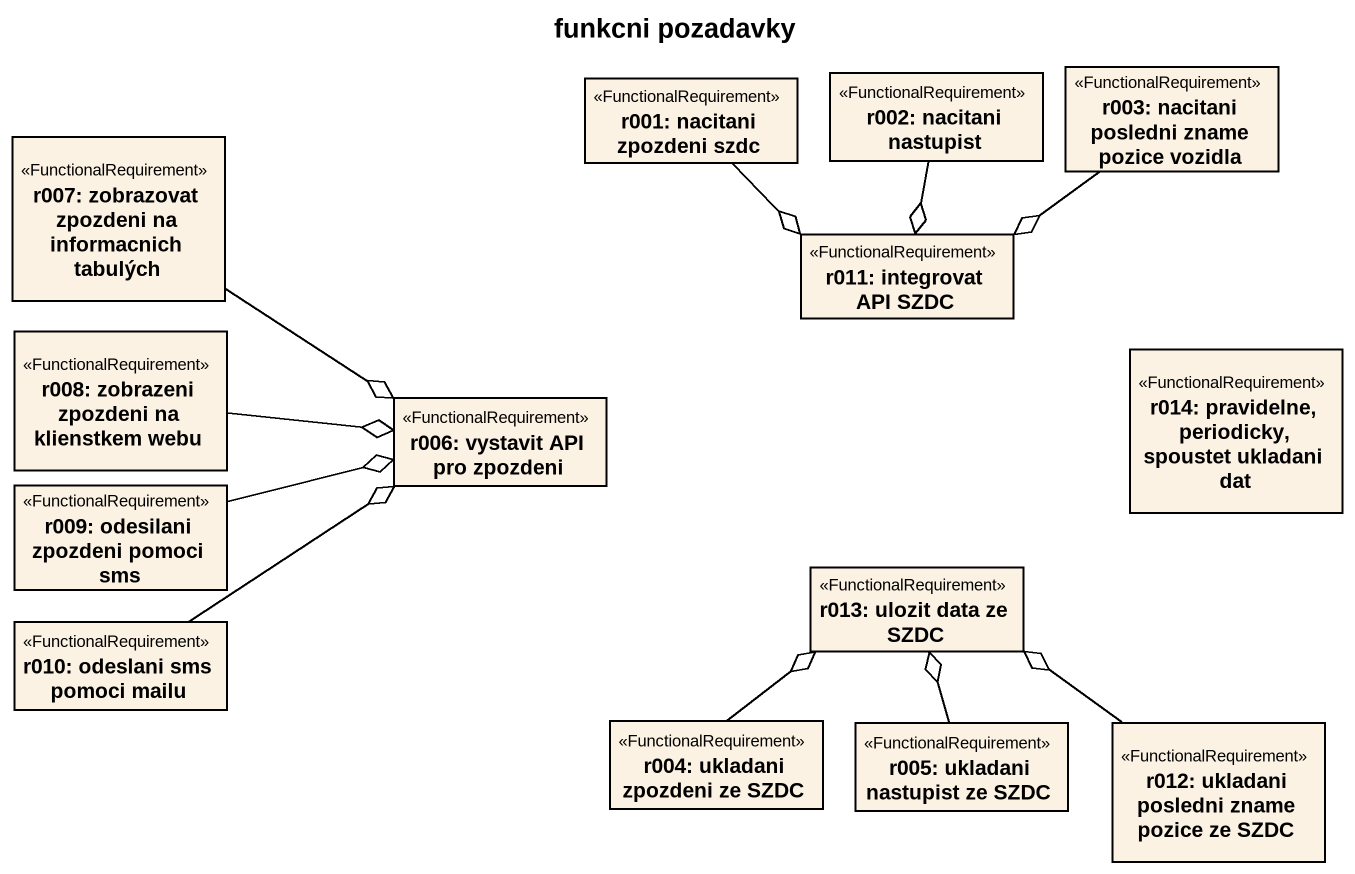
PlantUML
@startuml
title funkcni pozadavky
hide circle
hide empty members
class "r001: nacitani zpozdeni szdc" as r001_nacitani_zpozdeni_szdc <<FunctionalRequirement>>
class "r002: nacitani nastupist" as r002_nacitani_nastupist <<FunctionalRequirement>>
class "r003: nacitani posledni zname pozice vozidla" as r003_nacitani_posledni <<FunctionalRequirement>>
class "r007: zobrazovat zpozdeni na informacnich tabulých" as r007_zobrazovat_zpozdeni_na <<FunctionalRequirement>>
class "r011: integrovat API SZDC" as r011_integrovat_API_SZDC <<FunctionalRequirement>>
class "r008: zobrazeni zpozdeni na klienstkem webu" as r008_zobrazeni_zpozdeni_na <<FunctionalRequirement>>
class "r014: pravidelne, periodicky, spoustet ukladani dat" as r014_pravidelne_periodicky <<FunctionalRequirement>>
class "r006: vystavit API pro zpozdeni" as r006_vystavit_API_pro <<FunctionalRequirement>>
class "r009: odesilani zpozdeni pomoci sms" as r009_odesilani_zpozdeni <<FunctionalRequirement>>
class "r010: odeslani sms pomoci mailu" as r010_odeslani_sms_pomoci <<FunctionalRequirement>>
class "r013: ulozit data ze SZDC" as r013_ulozit_data_ze_SZDC <<FunctionalRequirement>>
class "r004: ukladani zpozdeni ze SZDC" as r004_ukladani_zpozdeni_ze <<FunctionalRequirement>>
class "r005: ukladani nastupist ze SZDC" as r005_ukladani_nastupist_ze <<FunctionalRequirement>>
class "r012: ukladani posledni zname pozice ze SZDC" as r012_ukladani_posledni <<FunctionalRequirement>>
r001_nacitani_zpozdeni_szdc --o r011_integrovat_API_SZDC
r002_nacitani_nastupist --o r011_integrovat_API_SZDC
r003_nacitani_posledni -left-o r011_integrovat_API_SZDC
r007_zobrazovat_zpozdeni_na -right-o r006_vystavit_API_pro
r008_zobrazeni_zpozdeni_na -right-o r006_vystavit_API_pro
r009_odesilani_zpozdeni -right-o r006_vystavit_API_pro
r010_odeslani_sms_pomoci -right-o r006_vystavit_API_pro
r004_ukladani_zpozdeni_ze -up-o r013_ulozit_data_ze_SZDC
r005_ukladani_nastupist_ze -up-o r013_ulozit_data_ze_SZDC
r012_ukladani_posledni -up-o r013_ulozit_data_ze_SZDC
@enduml
